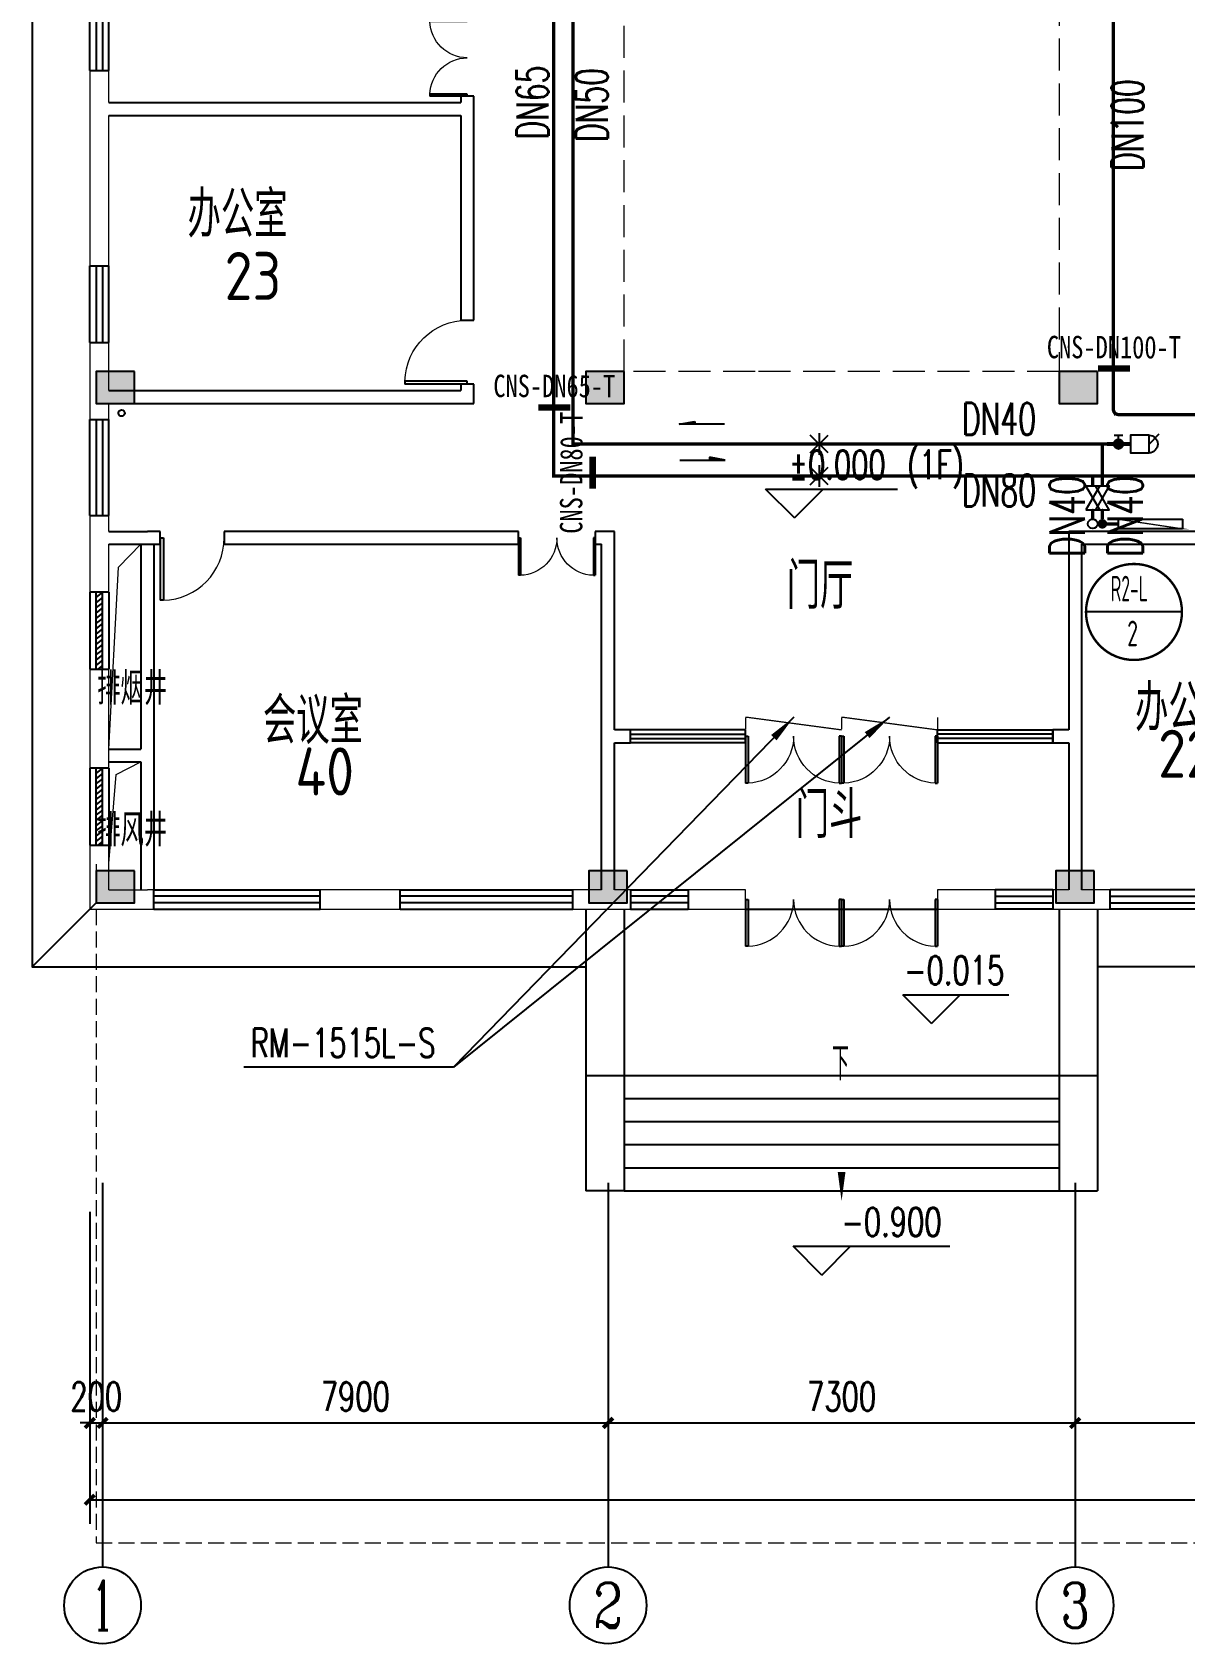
# Model space of a CAD drawing. Extents: x -70335 to 1144202, y 0 to 1100440.
# Drawn here: x 949042 to 967055, y 834676 to 859854 of the extents above; entities that cross this region are included whole.
import ezdxf
from ezdxf.enums import TextEntityAlignment as Align

# ---------------------------------------------------------------- set-up
doc = ezdxf.new("R2010")
doc.units = 0
doc.header["$LTSCALE"] = 1000
doc.linetypes.add('DASH', pattern=[0.35, 0.25, -0.1])
for name, color, linetype in [('0-供暖管道管径标注', 4, 'Continuous'), ('1-风管标注', 4, 'Continuous'), ('2-房间名称', 7, 'Continuous'), ('3-建筑', 7, 'Continuous'), ('3-淡显', 8, 'Continuous'), ('AXIS_TEXT', 7, 'Continuous'), ('DIM_IDEN', 3, 'Continuous'), ('DIM_LEAD', 3, 'Continuous'), ('EQ-采暖分集水器', 7, 'Continuous'), ('H-fujian', 7, 'Continuous'), ('PIPE-暖供支管', 4, 'Continuous'), ('PIPE-暖供水', 1, 'Continuous'), ('PIPE-暖回水', 1, 'DASH'), ('VALVE-暖供水', 7, 'Continuous'), ('VALVE-暖回水', 7, 'Continuous'), ('VPIPE-暖供水', 3, 'Continuous'), ('VPIPE-暖回水', 2, 'DASH'), ('VRV-配件', 1, 'Continuous'), ('抗震支吊架', 2, 'Continuous'), ('水', 5, 'Continuous'), ('设备以及附件层', 7, 'Continuous')]:
    doc.layers.add(name, color=color, linetype=linetype)
doc.layers.add('3-深度淡显', color=252, linetype='Continuous', lineweight=0)
doc.styles.add('_TCH_AXIS', font='COMPLEX', dxfattribs={"bigfont": 'GBCBIG'})
doc.styles.add('_TCH_DIM', font='SIMPLEX', dxfattribs={"bigfont": 'GBCBIG'})
doc.styles.add('_TCH_DIM_T3', font='SIMPLEX', dxfattribs={"width": 0.7058823529411765, "bigfont": 'GBCBIG'})
doc.styles.add('A_DIM', font='simplex.shx', dxfattribs={"width": 0.7, "bigfont": 'gbcbig.shx'})
doc.styles.add('COMPLEX', font='COMPLEX')
doc.styles.add('kzcad', font='', dxfattribs={"width": 0.8})
doc.styles.get("Standard").update_dxf_attribs({"font": 'gbenor.shx', "bigfont": 'gbcbig.shx'})
doc.styles.add('设备标注', font='simplex.shx', dxfattribs={"width": 0.7, "bigfont": 'gbcbig.shx'})
doc.styles.get('kzcad').set_extended_font_data('SimSun')
doc.dimstyles.new('_TCH_ARCH&&150', dxfattribs={"dimtxt": 446.25, "dimasz": 150, "dimexe": 375, "dimexo": 450, "dimgap": 189.375, "dimtad": 1, "dimdec": 0, "dimzin": 0, "dimdsep": 46, "dimtxsty": '_TCH_DIM_T3', "dimblk": 'ARCHTICK', "dimcen": 0.09, "dimclrt": 7, "dimazin": 2, "dimtfac": 1, "dimtdec": 0, "dimtix": 1, "dimtmove": 2, "dimatfit": 3, "dimfxl": 1, "dimtolj": 1, "dimtzin": 0, "dimarcsym": 0})

# ---------------------------------------------------------------- blocks, each defined once
blk = doc.blocks.new('*U45')
at = {"layer": 'H-fujian', "color": 30, "const_width": 20}
blk.add_lwpolyline([(-4823.906009129239, -3672.561507411955), (-3323.906009129004, -3672.561507411953), (-3323.906009129004, -3872.561507411953), (-4823.906009129239, -3872.561507411955)], close=True, dxfattribs=at)
blk.add_lwpolyline([(-3323.906009129004, -3872.561507411953), (-4823.906009129239, -3672.561507411955)], dxfattribs=at)
blk = doc.blocks.new('$VALVE$00000295')
at = {"color": 2}
blk.add_lwpolyline([(-125.1919539347655, 72.27960830461234), (-125.1919539347655, -72.27960830461234), (125.1919539347655, 72.27960830461234), (125.1919539347655, -72.27960830461234), (-125.1919539347655, 72.27960830461234)], dxfattribs=at)
for p in [(-125.1919539347655, 0), (125.1919539347655, 0)]:
    blk.add_point(p, dxfattribs=at)
blk = doc.blocks.new('$VALVE$00000780')
at = {"layer": '设备以及附件层'}
for points in [[(-37.25179402805225, -37.25179402805225), (37.25179402805225, 37.25179402805225)], [(37.25179402805225, -37.25179402805225), (-37.25179402805225, 37.25179402805225)], [(0, 45.48797302508319), (0, -45.48797302493767)]]:
    blk.add_lwpolyline(points, dxfattribs=at)
blk = doc.blocks.new('$VALVE$00000927')
h = blk.add_hatch(color=256)
edge = h.paths.add_edge_path()
edge.add_arc((0, 118.3568024529086), 48.35176755389257, 0, 360)
blk.add_lwpolyline([(91.99361626553218, 436.0630503451684, 0.9999999999999999), (-91.99361626553218, 436.0630503451684)], format="xyb")
for points in [[(0, 436.0630503451684), (106.7870583275799, 542.8501086726901)], [(48.35176755394787, 118.3568024529086), (92.00977652252186, 118.3568024529377)], [(92.00977652252186, 74.73444948944962), (92.00977652252186, 161.9791554163967)]]:
    blk.add_lwpolyline(points)
blk.add_lwpolyline([(-91.99361626547761, 436.0630503451684), (91.99361626559403, 436.0630503451684), (91.99361626559403, 241.8554641453957), (-91.99361626547761, 241.8554641453957)], close=True)
at = {"const_width": 40}
blk.add_lwpolyline([(0, 0), (0, 241.8554641453957)], dxfattribs=at)
blk.add_circle((0, 118.3568024529086), 48.35176755389257)
blk = doc.blocks.new('坡向')
at = {"layer": '1-风管标注'}
h = blk.add_hatch(color=256, dxfattribs=at)
h.dxf.hatch_style = 1
h.paths.add_polyline_path([(-283165.9492129674, -104624.4553798684), (-283165.9492129674, -104869.3922791616), (-283119.2745741517, -104869.3922791616)])
for p, q in [((-283165.9492129674, -105333.7510898603), (-283165.9492129674, -104624.4553798684)), ((-283165.9492129674, -104624.4553798684), (-283119.2745741517, -104869.3922791616)), ((-283119.2745741517, -104869.3922791616), (-283165.9492129674, -104869.3922791616))]:
    blk.add_line(p, q, dxfattribs=at)
blk = doc.blocks.new('shui2')
at = {"layer": '水'}
blk.add_circle((450438.3672199218, 432158.2057931646), 50, dxfattribs=at)
blk = doc.blocks.new('$DorLib2D$00000002')
for p, q in [((-0.5, -5.684341886080802e-17), (-0.5000000000000007, 0.4875)), ((-0.4750000000000007, 0.4875), (-0.5000000000000007, 0.4875)), ((-0.475, -2.842170943040401e-17), (-0.4750000000000007, 0.4875)), ((0.475, -2.842170943040401e-17), (0.4750000000000007, 0.4875)), ((0.4750000000000007, 0.4875), (0.5000000000000007, 0.4875)), ((0.5, -5.684341886080802e-17), (0.5000000000000007, 0.4875)), ((-0.5, -5.684341886080802e-17), (-0.475, -2.842170943040401e-17)), ((0.5, -5.684341886080802e-17), (0.475, -2.842170943040401e-17))]:
    blk.add_line(p, q)
at = {"lineweight": 13}
for centre, start, end in [((-0.4875, -4.263256414560601e-17), 0, 88.53071641864632), ((0.4875, -4.263256414560601e-17), 91.4692835813537, 180)]:
    blk.add_arc(centre, 0.4875, start, end, dxfattribs=at)
blk = doc.blocks.new('$DorLib2D$00000001')
for p, q in [((0.45, 0.9750000000000001), (0.5000000000000002, 0.9750000000000001)), ((0.45, 0), (0.45, 0.9750000000000001)), ((0.5, 0), (0.5, 0.9750000000000001)), ((0.5, 0), (0.45, 0))]:
    blk.add_line(p, q)
at = {"lineweight": 13}
blk.add_arc((0.475, 0), 0.975, 91.4692835813538, 180, dxfattribs=at)
blk = doc.blocks.new('$WINLIB2D$00000039')
at = {"color": 0}
for points in [[(-0.4999999999983409, 0.5000000000445652), (-0.4999999999999964, -0.4999999999999716)], [(0.5000000000016591, 0.4999999999536158), (-0.4999999999983409, 0.5000000000445652)], [(0.4999999999983338, -0.5000000000463842), (0.4999999999999609, 0.4999999999999432)], [(-0.499999999999428, 0.1666666667124446), (0.500000000000572, 0.1666666666205998)], [(-0.4518745131427302, -0.1666666666260284), (-0.5000000000072298, 0.08358586507802102)], [(-0.3838834764901549, -0.166666666632409), (-0.4479860405916831, 0.1666666667079113)], [(-0.3158924398378069, -0.166666666637866), (-0.3799950039392748, 0.1666666667006353)], [(-0.2479014031851996, -0.166666666645142), (-0.3120039672867243, 0.1666666666951784)], [(-0.1799103665328481, -0.1666666666505989), (-0.2440129306343159, 0.1666666666887977)], [(-0.1119193298802692, -0.1666666666569512), (-0.1760218939817904, 0.1666666666824455)], [(-0.04392829322788927, -0.1666666666633319), (-0.1080308573293216, 0.1666666666760648)], [(0.02406274342471804, -0.1666666666696841), (-0.04003982067680312, 0.1666666666697125)], [(0.09205378007703402, -0.1666666666751411), (0.02795121597557682, 0.1666666666642556)], [(0.1600448167296129, -0.1666666666815217), (0.0959422526280953, 0.1666666666578749)], [(0.2280358533819644, -0.166666666687874), (0.163933289280525, 0.1666666666505989)], [(0.2960268900345753, -0.1666666666942547), (0.231924325933047, 0.1666666666460657)], [(0.3640179266869801, -0.1666666667006069), (0.2999153625854838, 0.166666666639685)], [(0.4320089633395341, -0.1666666667060639), (0.3679063992380058, 0.166666666632409)], [(0.4999999999916831, -0.1666666667115209), (0.4358974358904746, 0.1666666666260568)], [(-0.500000000000572, -0.1666666666214951), (0.499999999999428, -0.1666666667124446)], [(0.4999999999983338, -0.5000000000463842), (-0.5000000000016662, -0.4999999999554348)]]:
    blk.add_lwpolyline(points, dxfattribs=at)
blk = doc.blocks.new('$TCHSYS$WIN2D')
for p, q in [((-0.5, 0.5), (0.5, 0.5)), ((-0.5, 0.5), (-0.4999999999999999, -0.5)), ((0.5, 0.5), (0.4999999999999998, -0.5)), ((0.5, 0.1666666666666666), (-0.5, 0.1666666666666666)), ((0.5, -0.1666666666666667), (-0.5, -0.1666666666666667)), ((-0.4999999999999999, -0.5), (0.5, -0.5))]:
    blk.add_line(p, q)
blk = doc.blocks.new('_AXISO')
blk.add_circle((0, 0), 0.5)
at = {"layer": 'AXIS_TEXT', "style": 'COMPLEX', "width": 1.041666666666667}
blk.add_attdef('A', text='', height=0.56, dxfattribs=at).set_placement((-0.25, -0.28), (0.25, -0.28), align=Align.FIT)
blk = doc.blocks.new('_ArchTick')
at = {"color": 0, "linetype": 'ByBlock', "const_width": 0.4}
blk.add_lwpolyline([(-0.5, -0.5), (0.5, 0.5)], dxfattribs=at)
blk = doc.blocks.new('*D3050')
at = {"layer": '3-建筑', "color": 0, "lineweight": -2, "transparency": 16777216}
for p, q in [((949941.7263873867, 841425.5972253473), (949941.7263873867, 836550.5972340291)), ((1089141.726380087, 841425.5972427108), (1089141.726380087, 836550.5972340291)), ((949941.7263873867, 836925.5972340291), (1089141.726380087, 836925.5972340291))]:
    blk.add_line(p, q, dxfattribs=at)
at = {"layer": 'Defpoints', "color": 0, "transparency": 16777216}
for p in [(949941.7263873867, 841875.5972253473), (1089141.726380087, 841875.5972427108), (1089141.726380087, 836925.5972340291)]:
    blk.add_point(p, dxfattribs=at)
at = {"layer": '3-建筑', "color": 0, "lineweight": -2, "transparency": 16777216, "xscale": 150, "yscale": 150, "zscale": 150, "rotation": 180}
blk.add_blockref('_ArchTick', (949941.7263873867, 836925.5972340291), dxfattribs=at)
at = {"layer": '3-建筑', "color": 0, "lineweight": -2, "transparency": 16777216, "xscale": 150, "yscale": 150, "zscale": 150}
blk.add_blockref('_ArchTick', (1089141.726380087, 836925.5972340291), dxfattribs=at)
at = {"layer": '3-建筑', "color": 7, "transparency": 16777216, "insert": (1019541.726383737, 837338.0972340291), "char_height": 446.25, "attachment_point": 5, "style": '_TCH_DIM_T3'}
blk.add_mtext('\\A1;139200', dxfattribs=at)
blk = doc.blocks.new('*D3051')
at = {"layer": '3-建筑', "color": 0, "lineweight": -2, "transparency": 16777216}
for p, q in [((949941.7263873874, 841425.5972253473), (949941.7263873874, 837750.5972253598)), ((950141.7263769761, 841425.5972253722), (950141.7263769761, 837750.5972253598)), ((949941.7263873874, 838125.5972253598), (949791.7263873874, 838125.5972253598)), ((949941.7263873874, 838125.5972253598), (950141.7263769761, 838125.5972253598)), ((950141.7263769761, 838125.5972253598), (950291.7263769761, 838125.5972253598))]:
    blk.add_line(p, q, dxfattribs=at)
at = {"layer": 'Defpoints', "color": 0, "transparency": 16777216}
for p in [(949941.7263873874, 841875.5972253473), (950141.7263769761, 841875.5972253722), (950141.7263769761, 838125.5972253598)]:
    blk.add_point(p, dxfattribs=at)
at = {"layer": '3-建筑', "color": 0, "lineweight": -2, "transparency": 16777216, "xscale": 150, "yscale": 150, "zscale": 150}
blk.add_blockref('_ArchTick', (949941.7263873874, 838125.5972253598), dxfattribs=at)
at = {"layer": '3-建筑', "color": 0, "lineweight": -2, "transparency": 16777216, "xscale": 150, "yscale": 150, "zscale": 150, "rotation": 180}
blk.add_blockref('_ArchTick', (950141.7263769761, 838125.5972253598), dxfattribs=at)
at = {"layer": '3-建筑', "color": 7, "transparency": 16777216, "insert": (950041.7263821817, 838538.0972253598), "char_height": 446.25, "attachment_point": 5, "style": '_TCH_DIM_T3'}
blk.add_mtext('\\A1;200', dxfattribs=at)
blk = doc.blocks.new('*D3052')
at = {"layer": '3-建筑', "color": 0, "lineweight": -2, "transparency": 16777216}
for p, q in [((950141.7263769754, 841425.5972253722), (950141.7263769754, 837750.5972258649)), ((958041.7263769754, 841425.5972263577), (958041.7263769754, 837750.5972258649)), ((950141.7263769754, 838125.5972258649), (958041.7263769754, 838125.5972258649))]:
    blk.add_line(p, q, dxfattribs=at)
at = {"layer": 'Defpoints', "color": 0, "transparency": 16777216}
for p in [(950141.7263769754, 841875.5972253722), (958041.7263769754, 841875.5972263577), (958041.7263769754, 838125.5972258649)]:
    blk.add_point(p, dxfattribs=at)
at = {"layer": '3-建筑', "color": 0, "lineweight": -2, "transparency": 16777216, "xscale": 150, "yscale": 150, "zscale": 150, "rotation": 180}
blk.add_blockref('_ArchTick', (950141.7263769754, 838125.5972258649), dxfattribs=at)
at = {"layer": '3-建筑', "color": 0, "lineweight": -2, "transparency": 16777216, "xscale": 150, "yscale": 150, "zscale": 150}
blk.add_blockref('_ArchTick', (958041.7263769754, 838125.5972258649), dxfattribs=at)
at = {"layer": '3-建筑', "color": 7, "transparency": 16777216, "insert": (954091.7263769754, 838538.0972258649), "char_height": 446.25, "attachment_point": 5, "style": '_TCH_DIM_T3'}
blk.add_mtext('\\A1;7900', dxfattribs=at)
blk = doc.blocks.new('*D3053')
at = {"layer": '3-建筑', "color": 0, "lineweight": -2, "transparency": 16777216}
for p, q in [((958041.7263769754, 841425.5972263577), (958041.7263769754, 837750.597226813)), ((965341.7263769754, 841425.5972272683), (965341.7263769754, 837750.597226813)), ((958041.7263769754, 838125.597226813), (965341.7263769754, 838125.597226813))]:
    blk.add_line(p, q, dxfattribs=at)
at = {"layer": 'Defpoints', "color": 0, "transparency": 16777216}
for p in [(958041.7263769754, 841875.5972263577), (965341.7263769754, 841875.5972272683), (965341.7263769754, 838125.597226813)]:
    blk.add_point(p, dxfattribs=at)
at = {"layer": '3-建筑', "color": 0, "lineweight": -2, "transparency": 16777216, "xscale": 150, "yscale": 150, "zscale": 150, "rotation": 180}
blk.add_blockref('_ArchTick', (958041.7263769754, 838125.597226813), dxfattribs=at)
at = {"layer": '3-建筑', "color": 0, "lineweight": -2, "transparency": 16777216, "xscale": 150, "yscale": 150, "zscale": 150}
blk.add_blockref('_ArchTick', (965341.7263769754, 838125.597226813), dxfattribs=at)
at = {"layer": '3-建筑', "color": 7, "transparency": 16777216, "insert": (961691.7263769754, 838538.097226813), "char_height": 446.25, "attachment_point": 5, "style": '_TCH_DIM_T3'}
blk.add_mtext('\\A1;7300', dxfattribs=at)
blk = doc.blocks.new('*D3054')
at = {"layer": '3-建筑', "color": 0, "lineweight": -2, "transparency": 16777216}
for p, q in [((965341.7263769754, 841425.5972272683), (965341.7263769754, 837750.597227761)), ((973241.7263769754, 841425.5972282537), (973241.7263769754, 837750.597227761)), ((965341.7263769754, 838125.597227761), (973241.7263769754, 838125.597227761))]:
    blk.add_line(p, q, dxfattribs=at)
at = {"layer": 'Defpoints', "color": 0, "transparency": 16777216}
for p in [(965341.7263769754, 841875.5972272683), (973241.7263769754, 841875.5972282537), (973241.7263769754, 838125.597227761)]:
    blk.add_point(p, dxfattribs=at)
at = {"layer": '3-建筑', "color": 0, "lineweight": -2, "transparency": 16777216, "xscale": 150, "yscale": 150, "zscale": 150, "rotation": 180}
blk.add_blockref('_ArchTick', (965341.7263769754, 838125.597227761), dxfattribs=at)
at = {"layer": '3-建筑', "color": 0, "lineweight": -2, "transparency": 16777216, "xscale": 150, "yscale": 150, "zscale": 150}
blk.add_blockref('_ArchTick', (973241.7263769754, 838125.597227761), dxfattribs=at)
at = {"layer": '3-建筑', "color": 7, "transparency": 16777216, "insert": (969291.7263769754, 838538.097227761), "char_height": 446.25, "attachment_point": 5, "style": '_TCH_DIM_T3'}
blk.add_mtext('\\A1;7900', dxfattribs=at)

msp = doc.modelspace()

# ---------------------------------------------------------------- hatches: boundary and pattern name
at = {"layer": '3-淡显'}
h = msp.add_hatch(color=256, dxfattribs=at)
h.dxf.hatch_style = 1
h.paths.add_polyline_path([(950641.728158318, 854053.7165591253), (950641.728158318, 854553.7165591253), (950041.728158318, 854553.7165591253), (950041.728158318, 854053.7165591253)])
h = msp.add_hatch(color=256, dxfattribs=at)
h.dxf.hatch_style = 1
h.paths.add_polyline_path([(957691.728158318, 854053.7165591253), (958291.728158318, 854053.7165591253), (958291.728158318, 854553.7165591253), (957691.728158318, 854553.7165591253)])
h = msp.add_hatch(color=256, dxfattribs=at)
h.dxf.hatch_style = 1
h.paths.add_polyline_path([(965091.728158318, 854553.7165591253), (965091.728158318, 854053.7165591253), (965691.728158318, 854053.7165591253), (965691.728158318, 854553.7165591253)])
h = msp.add_hatch(color=256, dxfattribs=at)
h.dxf.hatch_style = 1
h.paths.add_polyline_path([(950641.728158318, 846253.7165591253), (950641.728158318, 846753.7165591253), (950041.728158318, 846753.7165591253), (950041.728158318, 846253.7165591253)])
h = msp.add_hatch(color=256, dxfattribs=at)
h.dxf.hatch_style = 1
h.paths.add_polyline_path([(958341.728158318, 846253.7165591253), (958341.728158318, 846753.7165591253), (957741.728158318, 846753.7165591253), (957741.728158318, 846253.7165591253)])
h = msp.add_hatch(color=256, dxfattribs=at)
h.dxf.hatch_style = 1
h.paths.add_polyline_path([(965641.728158318, 846753.7165591253), (965041.728158318, 846753.7165591253), (965041.728158318, 846253.7165591253), (965641.728158318, 846253.7165591253)])
at = {"layer": 'PIPE-暖供水', "linetype": 'Continuous'}
for points in [[(957191.6951292777, 852919.6133149795), (957165.4451292704, 852919.6133149952), (957165.4451292679, 852893.363315063)], [(957191.6951292777, 852919.6133149795), (957191.6951292704, 852893.3633149945), (957165.4451292679, 852893.363315063)], [(966500.5288910272, 852919.6133151564), (966526.7788910591, 852919.6133150035), (966526.7788910742, 852893.3633149266)], [(966500.5288910272, 852919.6133151564), (966500.5288910591, 852893.3633150035), (966526.7788910742, 852893.3633149266)]]:
    msp.add_hatch(color=256, dxfattribs=at).paths.add_polyline_path(points)
at = {"layer": 'PIPE-暖回水', "linetype": 'DASH'}
for points in [[(965940.0288910789, 853880.6133151047), (965966.2788910661, 853880.6133150014), (965966.2788910761, 853854.3633149469)], [(957491.6951292604, 853419.6133149373), (957465.4451292676, 853419.6133150033), (957465.4451292872, 853393.3633150207)], [(957491.6951292604, 853419.6133149373), (957491.6951292676, 853393.3633150033), (957465.4451292872, 853393.3633150207)]]:
    msp.add_hatch(color=256, dxfattribs=at).paths.add_polyline_path(points)
at = {"layer": 'VPIPE-暖回水', "linetype": 'DASH'}
msp.add_hatch(color=256, dxfattribs=at).paths.add_polyline_path([(965842.1300840611, 852173.537366457), (965840.4911541161, 852189.1307432684), (965835.6459933843, 852204.0426146877), (965827.8063586392, 852217.621260379), (965817.314879538, 852229.2732283679), (965804.6300840611, 852238.4892717409), (965790.3063586392, 852244.8666051792), (965774.9697188062, 852248.1265086096), (965759.2904493159, 852248.1265086096), (965743.953809483, 852244.8666051792), (965729.6300840611, 852238.4892717409), (965716.9452885841, 852229.2732283679), (965706.453809483, 852217.621260379), (965698.6141747378, 852204.0426146877), (965693.769014006, 852189.1307432684), (965692.1300840611, 852173.537366457), (965693.769014006, 852157.9439896457), (965698.6141747378, 852143.0321182264), (965706.453809483, 852129.4534725351), (965716.9452885841, 852117.8015045462), (965729.6300840611, 852108.5854611732), (965743.953809483, 852102.208127735), (965759.2904493159, 852098.9482243045), (965774.9697188062, 852098.9482243045), (965790.3063586392, 852102.208127735), (965804.6300840611, 852108.5854611732), (965817.314879538, 852117.8015045462), (965827.8063586392, 852129.4534725351), (965835.6459933843, 852143.0321182264), (965840.4911541161, 852157.9439896457)])

# ---------------------------------------------------------------- linework, layer by layer
at = {"layer": '2-房间名称'}
for p, q in [((963096.7879507812, 844366.7627299768), (962646.7879507812, 844816.7627299768)), ((962646.7879507812, 844816.7627299768), (964303.444618701, 844816.7627299768)), ((963096.7879507812, 844366.7627299768), (963546.7879507812, 844816.7627299768)), ((961382.5211366988, 840435.0323951668), (960932.5211366988, 840885.0323951668)), ((960932.5211366988, 840885.0323951668), (963383.5211366988, 840885.0323951668)), ((961382.5211366988, 840435.0323951668), (961832.5211366988, 840885.0323951668))]:
    msp.add_line(p, q, dxfattribs=at)
at = {"layer": '3-建筑'}
for p, q in [((955941.7263856339, 858853.7165373521), (955741.7263857212, 858853.7165373085)), ((955741.7263857212, 858853.7165373085), (955741.7263857403, 858753.7165372607)), ((955941.7263856761, 858653.7165372547), (955941.7263856339, 858853.7165373521)), ((950241.7263867706, 858753.7165372596), (955741.7263857403, 858753.7165372607)), ((955941.7263864002, 855353.7165373357), (955941.7263856761, 858653.7165372547)), ((950241.7263867303, 858553.7165372593), (955741.7263857727, 858553.7165372603)), ((955741.7263857727, 858553.7165372603), (955741.7263864675, 855353.7165372922)), ((955741.7263864675, 855353.7165372922), (955941.7263864002, 855353.7165373357)), ((955941.7263866172, 854353.7165373529), (955741.7263866859, 854353.7165373093)), ((955741.7263866859, 854353.7165373093), (955741.7263867117, 854253.7165372521)), ((955941.726386674, 854053.7165372624), (955941.7263866172, 854353.7165373529)), ((950241.726386724, 854253.7165372531), (955741.7263867117, 854253.7165372521)), ((950241.7263867303, 854053.7165372635), (955941.726386674, 854053.7165372624)), ((950241.7263867275, 852053.7165556349), (950841.7263821419, 852053.7165556978)), ((951041.7263821221, 852053.7165556989), (950841.7263821419, 852053.7165556978)), ((951041.7263821221, 851853.7165557061), (951041.7263821221, 852053.7165556989)), ((956641.7263758504, 852053.7165556985), (952041.7263821466, 852053.7165556989)), ((952041.7263821466, 852053.7165556989), (952041.7263821466, 851853.7165557058)), ((956641.7263758504, 851853.7165557045), (956641.7263758504, 852053.7165556985)), ((958141.7263758464, 852053.7165556974), (957841.7263758036, 852053.7165556984)), ((957841.7263758036, 852053.7165556984), (957841.7263758034, 851853.7165557042)), ((958141.7263758427, 848953.7165557939), (958141.7263758464, 852053.7165556974)), ((965241.7263758227, 852053.7165556976), (965241.7263758183, 848953.7165558249)), ((968541.7263863636, 852053.7165557041), (965241.7263758227, 852053.7165556976)), ((950241.7263867061, 851853.7165557246), (950841.7263821419, 851853.7165557027)), ((950741.7263821494, 851853.7165557024), (950741.7263821661, 848653.7165554179)), ((950841.7263821419, 851853.7165557027), (951041.7263821221, 851853.7165557061)), ((950941.7263821489, 851853.7165557024), (950941.7263821599, 848553.7165553882)), ((952041.7263821466, 851853.7165557058), (956641.7263758504, 851853.7165557045)), ((957841.7263758034, 851853.7165557042), (957941.7263758411, 851853.7165557008)), ((957941.7263758488, 848853.7165557909), (957941.7263758411, 851853.7165557008)), ((965441.7263758313, 851853.716555691), (965441.7263758264, 848853.7165558226)), ((965441.7263758313, 851853.716555691), (968541.7263863636, 851853.716555693)), ((957941.7263758592, 846453.7165557485), (957941.7263758488, 848853.7165557909)), ((958391.7263809959, 848953.7165557947), (958141.7263758427, 848953.7165557939)), ((958391.7263809969, 848753.7165557989), (958391.7263809959, 848953.7165557947)), ((965241.7263758183, 848953.7165558249), (964991.7263809647, 848953.7165558236)), ((964991.7263809647, 848953.7165558236), (964991.7263809654, 848753.7165558278)), ((965441.7263758264, 848853.7165558226), (965441.7263758096, 846453.7165557347)), ((950241.7263867361, 848653.7165554177), (950741.7263821661, 848653.7165554179)), ((950941.7263821599, 848553.7165553882), (950941.726382175, 846453.7165557287)), ((958141.7263758585, 848753.7165557924), (958391.7263809969, 848753.7165557989)), ((958141.726375856, 846453.7165557523), (958141.7263758585, 848753.7165557924)), ((964991.7263809654, 848753.7165558278), (965241.7263758192, 848753.7165558233)), ((965241.7263758192, 848753.7165558233), (965241.7263758159, 846453.7165557474)), ((950241.7263867366, 848453.7165553982), (950741.7263821606, 848453.7165553984)), ((950741.7263821606, 848453.7165553984), (950741.726382171, 846453.7165557274)), ((957691.7263884014, 846153.7165557462), (957691.7263884377, 841753.7165520906)), ((958291.7263884055, 846153.7165557509), (958291.7263884377, 841753.7165520907)), ((960191.7263809657, 846153.7165557477), (961691.7263809657, 846153.7165557465)), ((961691.7263809734, 846153.7165557465), (963191.7263809734, 846153.7165557453)), ((965091.726395257, 846153.7165558006), (965091.7263952894, 841753.7165522436)), ((965691.726395289, 846153.716555752), (965691.7263952894, 841753.7165522435)), ((950141.7263780981, 841875.5972253722), (950141.7263788467, 835875.5972253722)), ((958291.7263884377, 841753.7165520907), (957691.7263884377, 841753.7165520907)), ((958041.7263780981, 841875.5972263577), (958041.7263788467, 835875.5972263577)), ((965091.7263952894, 841753.7165522436), (965691.7263952894, 841753.7165522436)), ((965341.7263780981, 841875.5972272683), (965341.7263788467, 835875.5972272683))]:
    msp.add_line(p, q, dxfattribs=at)
for points in [[(957691.726388423, 843553.7165520772), (965691.7263952892, 843553.7165522571)], [(958291.7263884055, 843193.7165520907), (965091.7263952568, 843193.7165522436)], [(958291.7263884135, 842833.7165520907), (965091.726395265, 842833.7165522436)], [(958291.7263884216, 842473.7165520907), (965091.7263952731, 842473.7165522436)], [(958291.7263884298, 842113.7165520907), (965091.7263952813, 842113.7165522436)], [(958291.7263884377, 841753.7165520907), (965091.7263952894, 841753.7165522436)]]:
    msp.add_lwpolyline(points, dxfattribs=at)
msp.add_lwpolyline([(961691.7263918635, 843318.4349191295, 0, 0, 0), (961691.7263918635, 841594.2161351335, 0, 120, 0), (961691.7263918635, 842044.2161351335, 0, 0, 0)], format="xyseb", dxfattribs=at)
at = {"layer": '3-淡显'}
for p, q in [((960954.6319851135, 852265.2355122226), (960504.6319851135, 852715.2355122226)), ((960504.6319851135, 852715.2355122226), (962564.6319851135, 852715.2355122226)), ((960954.6319851135, 852265.2355122226), (961404.6319851135, 852715.2355122226))]:
    msp.add_line(p, q, dxfattribs=at)
for points in [[(949041.7263867576, 867303.549484353), (949041.7263872437, 845253.7165590452), (957691.7263881089, 845253.7165590448)], [(974341.748586429, 853953.7165627461), (974341.7587338293, 845253.7165591255), (965691.7263952894, 845253.7165591255)], [(949041.7576293875, 845253.7165590452), (950041.7576294676, 846253.7165591255)]]:
    msp.add_lwpolyline(points, dxfattribs=at)
for points in [[(950641.728158318, 854553.7165591253), (950041.728158318, 854553.7165591253), (950041.728158318, 854053.7165591253), (950641.728158318, 854053.7165591253)], [(958291.728158318, 854553.7165591253), (957691.728158318, 854553.7165591253), (957691.728158318, 854053.7165591253), (958291.728158318, 854053.7165591253)], [(965691.728158318, 854553.7165591253), (965091.728158318, 854553.7165591253), (965091.728158318, 854053.7165591253), (965691.728158318, 854053.7165591253)], [(950641.728158318, 846753.7165591253), (950041.728158318, 846753.7165591253), (950041.728158318, 846253.7165591253), (950641.728158318, 846253.7165591253)], [(958341.728158318, 846753.7165591253), (957741.728158318, 846753.7165591253), (957741.728158318, 846253.7165591253), (958341.728158318, 846253.7165591253)], [(965641.728158318, 846753.7165591253), (965041.728158318, 846753.7165591253), (965041.728158318, 846253.7165591253), (965641.728158318, 846253.7165591253)]]:
    msp.add_lwpolyline(points, close=True, dxfattribs=at)
at = {"layer": '3-深度淡显'}
for p, q in [((950241.7263867622, 859253.7165552364), (949941.7263867671, 859253.7165552343)), ((949941.7263867671, 859253.7165552343), (949941.7263867697, 858653.7165372524)), ((950241.7263867706, 858753.7165372596), (950241.7263867622, 859253.7165552364)), ((949941.7263867205, 858653.7165372543), (949941.7263867129, 856203.7165552587)), ((950241.7263867296, 856203.7165552581), (950241.7263867303, 858553.7165372593)), ((949941.7263867129, 856203.7165552587), (950241.7263867296, 856203.7165552581)), ((950241.7263867278, 855003.7165552583), (949941.7263867112, 855003.7165552586)), ((949941.7263867112, 855003.7165552586), (949941.7263867138, 854153.7165372573)), ((950241.726386724, 854253.7165372531), (950241.7263867278, 855003.7165552583)), ((949941.7263867138, 854153.7165372572), (949941.7263867119, 853803.7165476148)), ((950241.7263867315, 853803.7165476144), (950241.7263867303, 854053.7165372635)), ((949941.7263867119, 853803.7165476148), (950241.7263867315, 853803.7165476144)), ((950241.7263867294, 852303.7165476653), (949941.7263867096, 852303.7165476658)), ((949941.7263867096, 852303.7165476658), (949941.7263867105, 851953.7165557008)), ((950241.7263867275, 852053.7165556349), (950241.7263867294, 852303.7165476653)), ((949941.7263867101, 851953.7165557002), (949941.726386717, 851103.7165536258)), ((950241.7263867164, 851103.7165536263), (950241.7263867061, 851853.7165557246)), ((949941.726386717, 851103.7165536258), (950241.7263867164, 851103.7165536263)), ((950241.7263867203, 849903.7165536263), (949941.7263867196, 849903.7165536258)), ((949941.7263867196, 849903.7165536258), (949941.726386717, 848553.7165553877)), ((950241.726386717, 848553.7165553883), (950241.7263867203, 849903.7165536263)), ((949941.726386717, 848553.7165553877), (949941.7263867133, 848353.716555406)), ((950241.7263866942, 848353.7165554065), (950241.726386717, 848553.7165553883)), ((949941.7263867133, 848353.716555406), (950241.7263866942, 848353.7165554065)), ((950241.7263867075, 847153.7165553556), (949941.7263867185, 847153.716555355)), ((949941.7263867185, 847153.716555355), (949941.7263867271, 846153.7165556899)), ((950241.7263867406, 846453.7165557238), (950241.7263867075, 847153.7165553556)), ((950241.7263867406, 846453.7165557238), (950841.7263821708, 846453.7165557002)), ((950941.726382162, 846453.7165556981), (950841.7263821708, 846453.7165557002)), ((950941.7263821638, 846153.7165557003), (950941.726382162, 846453.7165556981)), ((954791.7263808902, 846453.7165557242), (953541.7263808902, 846453.7165557157)), ((953541.7263808902, 846453.7165557157), (953541.7263808923, 846153.7165557179)), ((954791.7263808923, 846153.7165557265), (954791.7263808902, 846453.7165557242)), ((957941.7263758592, 846453.7165557485), (957491.7263809412, 846453.7165557427)), ((957491.7263809412, 846453.7165557427), (957491.7263809433, 846153.7165557448)), ((958391.726380975, 846453.716555751), (958141.726375856, 846453.7165557523)), ((958391.7263809748, 846153.7165557429), (958391.726380975, 846453.716555751)), ((960191.726380975, 846453.7165557498), (959291.726380975, 846453.7165557505)), ((959291.726380975, 846453.7165557505), (959291.7263809748, 846153.7165557422)), ((960191.7263809748, 846153.7165557415), (960191.726380975, 846453.7165557498)), ((964091.726380975, 846453.7165557471), (963191.726380975, 846453.7165557477)), ((963191.726380975, 846453.7165557477), (963191.7263809748, 846153.7165557395)), ((964091.7263809748, 846153.7165557388), (964091.726380975, 846453.7165557471)), ((965241.7263758159, 846453.7165557474), (964991.726380975, 846453.7165557464)), ((964991.726380975, 846453.7165557464), (964991.7263809748, 846153.7165557381)), ((965891.726380975, 846453.7165557274), (965441.7263758096, 846453.7165557347)), ((965891.7263809748, 846153.7165557452), (965891.726380975, 846453.7165557274)), ((949941.7263867271, 846153.7165556899), (950841.7263821729, 846153.7165557002)), ((950841.7263821729, 846153.7165557002), (950941.7263821638, 846153.7165557003)), ((953541.7263808923, 846153.7165557179), (954791.7263808923, 846153.7165557265)), ((957491.7263809433, 846153.7165557448), (958041.7263758488, 846153.7165557491)), ((958041.7263758474, 846153.7165557491), (958391.7263809748, 846153.7165557429)), ((959291.7263809748, 846153.7165557422), (960191.7263809748, 846153.7165557415)), ((963191.7263809748, 846153.7165557395), (964091.7263809748, 846153.7165557388)), ((964991.7263809748, 846153.7165557381), (965341.7263758227, 846153.716555744)), ((965341.7263758227, 846153.716555744), (965891.7263809748, 846153.7165557452))]:
    msp.add_line(p, q, dxfattribs=at)
at = {"layer": '3-深度淡显', "linetype": 'DASH', "ltscale": 2}
msp.add_lwpolyline([(960341.7263846095, 854553.7165613654), (958291.7263845964, 854553.7165613654), (958291.7263845964, 874453.7165556275), (965091.7263846095, 874453.7165556275), (965091.7263846095, 854553.7165613654), (960341.7263846095, 854553.7165613654)], dxfattribs=at)
at = {"layer": '3-深度淡显'}
for points in [[(950241.7263867161, 848653.7165553918), (950391.5312710623, 851495.4997741883), (950741.7263821438, 851853.7165557051)], [(950241.726386718, 846864.4997741883), (950354.0312710623, 848256.4997741883), (950741.7263821685, 848453.7165554594)]]:
    msp.add_lwpolyline(points, dxfattribs=at)
at = {"layer": '3-深度淡显', "linetype": 'DASH'}
msp.add_lwpolyline([(950041.7596038082, 846853.7165591255), (950041.7596037982, 836253.7165375911), (973341.757634562, 836253.7165360637), (973341.757634562, 846253.7148369685), (1066341.757629468, 846253.7148369685)], dxfattribs=at)
at = {"layer": 'DIM_IDEN'}
msp.add_line((967011.3344423226, 850796.1931685393), (965511.3344423226, 850796.1931685393), dxfattribs=at)
at = {"layer": 'DIM_IDEN', "const_width": 37.5}
msp.add_lwpolyline([(967011.3344423226, 850796.1931685393, 1), (965511.3344423226, 850796.1931685393, 1)], format="xyb", close=True, dxfattribs=at)
at = {"layer": 'DIM_LEAD'}
for p, q in [((962441.7263522155, 849153.716812801), (955625.052239933, 843683.5000695449)), ((960946.1155874257, 849153.7168127992), (955625.052239933, 843683.5000695449)), ((962441.7263522155, 849153.716812801), (955625.052239933, 843683.5000695449)), ((955625.052239933, 843683.5000695449), (952351.5328187561, 843683.5000695449))]:
    msp.add_line(p, q, dxfattribs=at)
for points in [[(960946.1155874257, 849153.7168127992, 0, 120, 0), (960632.3455305307, 848831.1515459212, 0, 0, 0)], [(962441.7263522155, 849153.716812801, 0, 120, 0), (962090.759670849, 848872.0745067272, 0, 0, 0)], [(962441.7263522155, 849153.716812801, 0, 120, 0), (962090.759670849, 848872.0745067272, 0, 0, 0)]]:
    msp.add_lwpolyline(points, format="xyseb", dxfattribs=at)
at = {"layer": 'EQ-采暖分集水器'}
for p, q in [((966017.3366755354, 852244.6824232533), (967017.3366755354, 852244.6824232533)), ((966017.3366755354, 852094.6824232533), (966017.3366755354, 852244.6824232533)), ((966017.3366755354, 852244.6824232533), (967017.3366755354, 852244.6824232533)), ((966017.3366755354, 852094.6824232533), (966017.3366755354, 852244.6824232533)), ((967017.3366755354, 852094.6824232533), (966017.3366755354, 852094.6824232533)), ((967017.3366755354, 852094.6824232533), (966017.3366755354, 852094.6824232533)), ((967017.3366755354, 852244.6824232533), (967017.3366755354, 852094.6824232533)), ((967017.3366755354, 852244.6824232533), (967017.3366755354, 852094.6824232533))]:
    msp.add_line(p, q, dxfattribs=at)
at = {"layer": 'EQ-采暖分集水器', "color": 1, "const_width": 20}
msp.add_lwpolyline([(966017.3366736893, 852244.6824235304), (967017.3366736893, 852244.6824235304), (967017.3366736893, 852094.6824235304), (966017.3366736893, 852094.6824235304), (966017.3366736893, 852244.6824235304), (966017.3366736893, 852094.6824235304), (967017.3366736893, 852094.6824235304)], close=True, dxfattribs=at)
at = {"layer": 'PIPE-暖供支管', "linetype": 'Continuous', "const_width": 52.5}
msp.add_lwpolyline([(965817.1300840611, 852169.6824235304), (966017.3366736893, 852169.6824235304)], dxfattribs=at)
at = {"layer": 'PIPE-暖供水', "linetype": 'Continuous', "const_width": 52.5}
for points in [[(957191.6951292704, 852919.6133149944), (957191.6951295987, 863428.7168270448)], [(957191.6951292704, 852919.6133149945), (960391.7263522309, 852919.6133149976)], [(960391.7263522309, 852919.6133149976), (961891.7263522311, 852919.613314999)], [(961891.7263522311, 852919.613314999), (965616.7263783338, 852919.6133150026)], [(965616.7263782502, 852766.4939861123), (965616.7263783338, 852919.6133150028)], [(965616.7263778606, 852248.537366457), (965616.7263780448, 852390.9181243081)]]:
    msp.add_lwpolyline(points, dxfattribs=at)
msp.add_lwpolyline([(965616.7263783338, 852919.6133150026), (968282.2316108358, 852919.6133150026, 0.4142135623726688), (968362.2316108355, 852999.6133150026), (968362.2316108355, 854453.4136760152)], format="xyb", dxfattribs=at)
at = {"layer": 'PIPE-暖回水', "linetype": 'DASH', "const_width": 52.5}
for points in [[(957491.6951292676, 853419.6133150033), (957491.6951292686, 863278.3131207316)], [(957491.6951292676, 853419.6133150033), (960591.7263522304, 853419.6133150026)], [(960591.7263522304, 853419.6133150026), (965842.1300846383, 853419.6133150023)], [(965767.1300844294, 853419.6133150023), (965767.1300844294, 852766.493985977)], [(965767.1300843093, 852390.9181241728), (965767.1300841062, 852248.537366457)]]:
    msp.add_lwpolyline(points, dxfattribs=at)
msp.add_lwpolyline([(968162.2316108355, 854453.4136762826), (968162.2316108355, 853960.6133150023, -0.4142135623730951), (968082.2316108355, 853880.6133150023), (966020.0288910652, 853880.6133150023, -0.4142135623730951), (965940.0288910652, 853960.6133150023), (965940.0288910612, 863278.3131207041)], format="xyb", dxfattribs=at)
at = {"layer": 'VPIPE-暖供水', "linetype": 'Continuous'}
msp.add_circle((965616.7263778197, 852173.537366457), 75, dxfattribs=at)
at = {"layer": '抗震支吊架', "color": 2, "const_width": 100}
for points in [[(965697.1776466928, 854598.5558342701), (966197.1776466928, 854598.5558342701)], [(956951.0402030386, 853991.5422662115), (957451.0402030386, 853991.5422662115)], [(957801.1267800517, 852720.4987033401), (957801.1267800517, 853220.4987033401)]]:
    msp.add_lwpolyline(points, dxfattribs=at)

# ---------------------------------------------------------------- block references
at = {"layer": '3-建筑'}
for name, p, xscale, yscale, zscale, rotation in [('$TCHSYS$WIN2D', (950091.7263867613, 859853.71655523), -1200, -300, -1200, 270.0000000004002), ('$DorLib2D$00000002', (955841.7263855455, 859453.7165373365), 1200, -1200, 1200, 270.0000000125114), ('$TCHSYS$WIN2D', (950091.7263867161, 855603.7165552605), -1200, -300, -1200, 269.9999999999155), ('$DorLib2D$00000001', (955841.7263865499, 854853.7165373368), 1000, -1000, 1000, 270.0000000125109), ('$TCHSYS$WIN2D', (950091.7263867124, 853053.7165476297), -1500, -300, -1500, 269.9999999999167), ('$DorLib2D$00000001', (951541.7263821443, 851953.7165557002), -1000, -1000, -1000, 359.999999999986), ('$WINLIB2D$00000039', (950091.7263867131, 850503.7165536467), 1200, 300, 1200, 90.00000000011568), ('$WINLIB2D$00000039', (950091.7263867187, 847753.7165553861), 1200, 300, 1200, 90.00000000011521), ('$DorLib2D$00000002', (960941.7263809659, 846303.7165557471), -1500, -1500, -1500, 359.9999999999598), ('$DorLib2D$00000002', (962441.7263809736, 846303.7165557459), -1500, -1500, -1500, 359.9999999999598), ('$TCHSYS$WIN2D', (964541.726380988, 846303.7165557445), -900, 300, -900, 359.9999999999598), ('$TCHSYS$WIN2D', (967241.7263809904, 846303.7165557427), -2700, -300, -2700, 359.9999999999605)]:
    msp.add_blockref(name, p, dxfattribs=dict(at, xscale=xscale, yscale=yscale, zscale=zscale, rotation=rotation))
for name, p, xscale, yscale, zscale in [('$DorLib2D$00000002', (957241.7263758504, 851953.7165556988), 1200, -1200, 1200), ('$TCHSYS$WIN2D', (959291.7263809347, 848853.7165557962), -1800, -200.0000000032596, -1800), ('$DorLib2D$00000002', (960941.7263809661, 848853.7165558033), 1500, -1500, 1500), ('$DorLib2D$00000002', (962441.726380974, 848853.71655581), 1500, -1500, 1500), ('$TCHSYS$WIN2D', (964091.7263810132, 848853.716555817), 1800, -200.0000000032596, 1800), ('$TCHSYS$WIN2D', (952241.7263815389, 846303.7165557097), 2599.999998710176, -300, 2599.999998710176), ('$TCHSYS$WIN2D', (956141.7263809005, 846303.7165557361), 2700, -300, 2700), ('$TCHSYS$WIN2D', (958841.7263809438, 846303.7165557485), 900, 300, 900)]:
    msp.add_blockref(name, p, dxfattribs=dict(at, xscale=xscale, yscale=yscale, zscale=zscale))
ref = msp.add_blockref('_AXISO', (950141.7263789214, 835275.5972253722), dxfattribs=dict(at, xscale=1200, yscale=1200, zscale=1200))
ref.add_attrib('A', '1', dxfattribs={"layer": 'AXIS_TEXT', "height": 772.0818252151687, "style": '_TCH_AXIS'}).set_placement((949976.2802735183, 834889.5563127646), (950307.1724843248, 834889.5563127646), align=Align.FIT)
ref = msp.add_blockref('_AXISO', (958041.7263789214, 835275.5972263577), dxfattribs=dict(at, xscale=1200, yscale=1200, zscale=1200))
ref.add_attrib('A', '2', dxfattribs={"layer": 'AXIS_TEXT', "height": 698.9222472437887, "style": '_TCH_AXIS'}).set_placement((957808.7522965069, 834926.1361027358), (958274.7004613362, 834926.1361027358), align=Align.FIT)
ref = msp.add_blockref('_AXISO', (965341.7263789214, 835275.5972272683), dxfattribs=dict(at, xscale=1200, yscale=1200, zscale=1200))
ref.add_attrib('A', '3', dxfattribs={"layer": 'AXIS_TEXT', "height": 698.9222472437887, "style": '_TCH_AXIS'}).set_placement((965108.7522965069, 834926.1361036464), (965574.7004613362, 834926.1361036464), align=Align.FIT)
at = {"layer": '3-深度淡显'}
msp.add_blockref('shui2', (500000.0312714472, 421745.5108001567), dxfattribs=at)
at = {"layer": 'H-fujian', "rotation": 180.0000000000679}
for p in [(956867.8203430907, 845281.1553053824), (958367.8203430909, 845281.1553053842)]:
    msp.add_blockref('*U45', p, dxfattribs=at)
at = {"layer": 'VALVE-暖供水', "xscale": 3.75, "yscale": 3.75, "zscale": 3.75}
msp.add_blockref('$VALVE$00000780', (961341.7263522309, 852919.6133149986), dxfattribs=at)
at = {"layer": 'VALVE-暖供水', "xscale": 1.5, "yscale": 1.5, "zscale": 1.5, "rotation": 89.99999996868345}
msp.add_blockref('$VALVE$00000295', (965616.7263781475, 852578.7060552102), dxfattribs=at)
at = {"layer": 'VALVE-暖回水', "xscale": 3.75, "yscale": 3.75, "zscale": 3.75}
msp.add_blockref('$VALVE$00000780', (961341.7263522306, 853419.6133150024), dxfattribs=at)
at = {"layer": 'VALVE-暖回水', "yscale": 1.5, "zscale": 1.5}
for name, p, xscale, rotation in [('$VALVE$00000927', (965842.1300846383, 853419.6133150023), -1.5, 270), ('$VALVE$00000295', (965767.1300844224, 852578.7060550749), 1.5, 89.99999996548637)]:
    msp.add_blockref(name, p, dxfattribs=dict(at, xscale=xscale, rotation=rotation))
at = {"layer": 'VRV-配件', "rotation": 90.00000000000001}
msp.add_blockref('坡向', (854526.8220347678, 1136893.67523656), dxfattribs=at)
at = {"layer": 'VRV-配件', "xscale": -1, "rotation": 270}
msp.add_blockref('坡向', (1064494.815459113, 1136336.343251384), dxfattribs=at)

# ---------------------------------------------------------------- texts
at = {"layer": '0-供暖管道管径标注', "style": '设备标注', "width": 0.65}
for s, p in [('DN65', (957111.0205314743, 858177.256309788)), ('DN100', (966412.4331196044, 857685.5507064346))]:
    msp.add_text(s, height=500, rotation=90, dxfattribs=at).set_placement(p)
at = {"layer": '0-供暖管道管径标注', "color": 251, "style": '设备标注', "width": 0.65}
for s, height, p in [('DN50', 500, (958037.1494622745, 858138.3982703169)), ('DN40', 550, (965490.7067912965, 851655.4166878375)), ('DN40', 550, (966397.489057076, 851655.4166878375))]:
    msp.add_text(s, height=height, rotation=90, dxfattribs=at).set_placement(p)
msp.add_text('DN40', height=500, dxfattribs=at).set_placement((963574.2488692487, 853561.9402664938))
at = {"layer": '0-供暖管道管径标注', "style": '设备标注', "width": 0.65}
msp.add_text('DN80', height=500, dxfattribs=at).set_placement((963574.2488692487, 852446.0892250586))
at = {"layer": '2-房间名称'}
for s, height, p in [('办公室', 723.4042553191489, (951469.3165348577, 856647.762578478)), ('23', 750, (952047.692635491, 855670.7065477488)), ('门厅', 723.4042553191489, (960833.1270079347, 850844.6073938359)), ('会议室', 723.4042553191489, (952648.0455719004, 848738.1335930901)), ('办公室', 723.4042553191489, (966277.8638232411, 848935.446535126)), ('22', 750, (966638.4197087134, 848205.6930223987)), ('40', 750, (953154.7834013994, 847929.4193224371)), ('门斗', 723.4042553191489, (960974.0232569459, 847264.8286326458))]:
    msp.add_text(s, height=height, dxfattribs=at).set_placement(p)
at = {"layer": '2-房间名称', "color": 7}
for s, height, style, width, p in [('%%P0.000', 446.25, '_TCH_DIM', 0.7058823529411765, (960869.6319851135, 852872.7355122226)), ('(1F)', 446.25, '_TCH_DIM', 0.7058823529411765, (962714.6319851135, 852872.7355122226)), ('-0.015', 446.25, '_TCH_DIM', 0.7058823529411765, (962668.444618701, 844974.2627299768)), ('下', 525, 'A_DIM', 0.7, (961542.7008013125, 843475.9349191295)), ('-0.900', 446.25, '_TCH_DIM', 0.7058823529411765, (961688.5211366988, 841042.5323951668))]:
    msp.add_text(s, height=height, dxfattribs=dict(at, style=style, width=width)).set_placement(p)
at = {"layer": '3-建筑'}
for s, p in [('排烟井', (950056.5130156567, 849346.6658402534)), ('排风井', (950056.5130156567, 847134.0609612783))]:
    msp.add_text(s, height=506.3829787234042, dxfattribs=at).set_placement(p)
at = {"layer": 'DIM_IDEN'}
for s, width, p, p2 in [('R2-L', 0.6340954876244915, (965898.0505692044, 850962.0816007662), (966479.3047661935, 850962.0816007662)), ('2', 0.8341750705500766, (966155.3144307928, 850260.6606661868), (966324.9464492404, 850260.6606661868))]:
    msp.add_text(s, height=400, dxfattribs=dict(at, width=width)).set_placement(p, p2, align=Align.FIT)
at = {"layer": 'DIM_LEAD', "color": 7, "style": '_TCH_DIM', "width": 0.7058823529411765}
msp.add_text('RM-1515L-S', height=446.25, dxfattribs=at).set_placement((952456.5328187561, 843841.0000695449))
at = {"layer": '抗震支吊架', "color": 2, "style": 'kzcad', "width": 0.8}
for s, rotation, p in [('CNS-DN100-T', 359.8853876684257, (965947.1776466927, 854758.5558342702)), ('CNS-DN65-T', 359.8853876617555, (957201.0402030386, 854151.5422662115)), ('CNS-DN80-T', 89.88538766144165, (957641.1267800517, 852970.4987033401))]:
    msp.add_text(s, height=350, rotation=rotation, dxfattribs=at).set_placement(p, align=Align.CENTER)

# ---------------------------------------------------------------- dimensions: what is measured, and where the dimension line sits
at = {"layer": '3-建筑'}
for p1, p2, distance, picture, middle in [((949941.7263873874, 841875.5972253473), (950141.7263769761, 841875.5972253722), -3750.0000000124564, '*D3051', (950041.7263821817, 838538.0972253598)), ((949941.7263873867, 841875.5972253473), (1089141.726380087, 841875.5972427108), -4950.000008681673, '*D3050', (1019541.726383737, 837338.0972340291)), ((950141.7263769754, 841875.5972253722), (958041.7263769754, 841875.5972263577), -3750.000000492786, '*D3052', (954091.7263769754, 838538.0972258649)), ((958041.7263769754, 841875.5972263577), (965341.7263769754, 841875.5972272683), -3750.0000004553003, '*D3053', (961691.7263769754, 838538.097226813)), ((965341.7263769754, 841875.5972272683), (973241.7263769754, 841875.5972282537), -3750.0000004926696, '*D3054', (969291.7263769754, 838538.097227761))]:
    dim = msp.add_aligned_dim(p1=p1, p2=p2, distance=distance, dimstyle='_TCH_ARCH&&150', dxfattribs=at)
    dim.commit()
    dim.dimension.update_dxf_attribs({"geometry": picture, "text_midpoint": middle})

doc.saveas('drawing.dxf')
